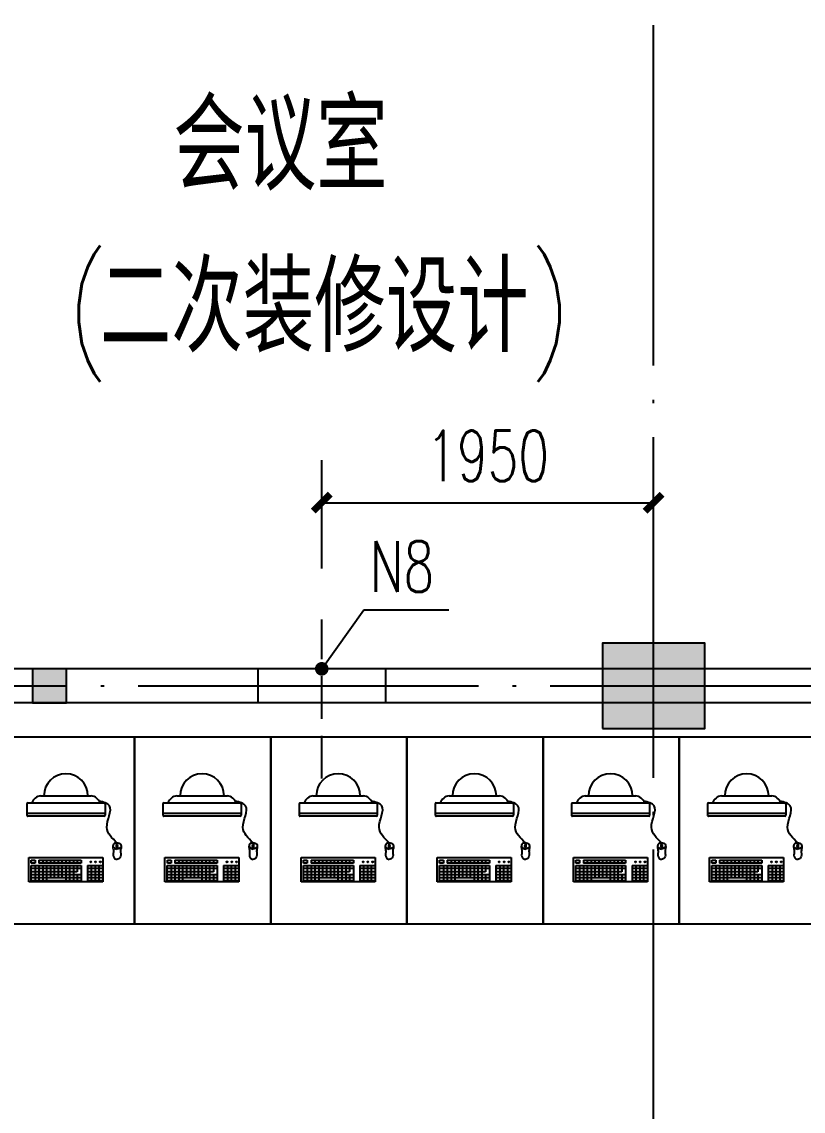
# Model space of a CAD drawing. Extents: x -59142 to 322364, y -122476 to 91021.
# Drawn here: x 29256 to 33847, y 51375 to 57771 of the extents above; entities that cross this region are included whole.
import ezdxf

# ---------------------------------------------------------------- set-up
doc = ezdxf.new("R2010")
doc.units = 0
doc.header["$LTSCALE"] = 1000
doc.header["$MEASUREMENT"] = 0
doc.linetypes.add('DASH', pattern=[0.35, 0.25, -0.1])
doc.linetypes.add('DOTE', pattern=[2.42, 2, -0.2, 0.02, -0.2])
for name, color, linetype in [('COLUMN', 255, 'Continuous'), ('DOTE', 1, 'DOTE'), ('EQUIPMENT', 171, 'Continuous'), ('HOLE', 6, 'Continuous'), ('PUB_HATCH', 255, 'Continuous'), ('PUB_TEXT', 7, 'Continuous'), ('TEXT', 62, 'Continuous'), ('WALL', 255, 'Continuous')]:
    doc.layers.add(name, color=color, linetype=linetype)
doc.styles.add('_TCH_DIM', font='SIMPLEX', dxfattribs={"bigfont": 'GBCBIG'})
doc.styles.add('_TCH_DIM_T3', font='SIMPLEX', dxfattribs={"width": 0.705882, "bigfont": 'GBCBIG'})
doc.styles.add('HZTXT', font='geditxt.shx', dxfattribs={"width": 0.8, "bigfont": 'hztxt1.shx'})
doc.styles.get("Standard").update_dxf_attribs({"font": 'gbenor.shx', "bigfont": 'gbcbig.shx'})
doc.dimstyles.new('_TCH_ARCH&&100', dxfattribs={"dimtxt": 297.5, "dimasz": 100, "dimexe": 250, "dimexo": 300, "dimgap": 126.25, "dimtad": 1, "dimdec": 0, "dimzin": 0, "dimdsep": 46, "dimtxsty": '_TCH_DIM_T3', "dimblk": 'ARCHTICK', "dimcen": 0.09, "dimazin": 2, "dimtfac": 1, "dimtdec": 0, "dimtix": 1, "dimtmove": 2, "dimatfit": 3, "dimfxl": 1, "dimtolj": 1, "dimtzin": 0, "dimarcsym": 0})
doc.dimstyles.get("Standard").update_dxf_attribs({"dimscale": 100, "dimtxt": 3.5, "dimasz": 1, "dimexe": 2.5, "dimexo": 3, "dimgap": 1.5, "dimtad": 1, "dimdec": 0, "dimzin": 0, "dimdsep": 46, "dimtxsty": 'Standard', "dimblk": 'ARCHTICK', "dimcen": 0.09, "dimadec": 0, "dimazin": 0, "dimtfac": 1, "dimtdec": 0, "dimtix": 1, "dimtmove": 2, "dimatfit": 3, "dimfxl": 1, "dimtolj": 1, "dimtzin": 0, "dimarcsym": 0})

# ---------------------------------------------------------------- blocks, each defined once
blk = doc.blocks.new('_FZH')
blk.add_lwpolyline([(-0.5, -0.5), (0.5, -0.5), (0.5, 0.5), (-0.5, 0.5)], close=True)
at = {"layer": 'PUB_HATCH'}
blk.add_solid([(-0.5, -0.5), (0.5, -0.5), (-0.5, 0.5), (0.5, 0.5)], dxfattribs=at)
blk = doc.blocks.new('DSADa')
at = {"layer": 'COLUMN', "xscale": 600.0000000000146, "yscale": 500, "zscale": 500}
blk.add_blockref('_FZH', (7100, -27500), dxfattribs=at)
blk = doc.blocks.new('A$C31CF031A')
at = {"layer": 'EQUIPMENT', "ltscale": 100}
for p, q in [((3250, 6700), (4050, 6700)), ((4050, 6700), (4050, 5600)), ((4050, 5600), (4050, 6700)), ((4050, 6700), (4850, 6700)), ((4850, 5600), (4850, 6700)), ((4850, 6700), (5650, 6700)), ((4850, 6700), (4850, 5600)), ((5650, 5600), (5650, 6700)), ((5650, 6700), (6450, 6700)), ((5650, 6700), (5650, 5600)), ((6450, 6700), (6450, 5600)), ((6450, 5600), (6450, 6700)), ((6450, 6700), (7250, 6700)), ((7250, 5600), (7250, 6700)), ((7250, 6700), (8050, 6700)), ((7250, 6700), (7250, 5600)), ((4050, 5600), (3250, 5600)), ((4850, 5600), (4050, 5600)), ((5650, 5600), (4850, 5600)), ((6450, 5600), (5650, 5600)), ((7250, 5600), (6450, 5600)), ((8050, 5600), (7250, 5600))]:
    blk.add_line(p, q, dxfattribs=at)
at = {"layer": 'EQUIPMENT'}
for p, q in [((3498.3, 6354.2), (3795.3, 6354.2)), ((4298.3, 6354.2), (4595.3, 6354.2)), ((5098.3, 6354.2), (5395.3, 6354.2)), ((5898.3, 6354.2), (6195.3, 6354.2)), ((6698.3, 6354.2), (6995.3, 6354.2)), ((7498.3, 6354.2), (7795.3, 6354.2)), ((3417.1, 6307.9), (3417.1, 6240.3)), ((3422.1, 6312.9), (3871.4, 6312.9)), ((3876.4, 6307.9), (3876.4, 6240.3)), ((4217.1, 6307.9), (4217.1, 6240.3)), ((4222.1, 6312.9), (4671.4, 6312.9)), ((4676.4, 6307.9), (4676.4, 6240.3)), ((5017.1, 6307.9), (5017.1, 6240.3)), ((5022.1, 6312.9), (5471.4, 6312.9)), ((5476.4, 6307.9), (5476.4, 6240.3)), ((5817.1, 6307.9), (5817.1, 6240.3)), ((5822.1, 6312.9), (6271.4, 6312.9)), ((6276.4, 6307.9), (6276.4, 6240.3)), ((6617.1, 6307.9), (6617.1, 6240.3)), ((6622.1, 6312.9), (7071.4, 6312.9)), ((7076.4, 6307.9), (7076.4, 6240.3)), ((7417.1, 6307.9), (7417.1, 6240.3)), ((7422.1, 6312.9), (7871.4, 6312.9)), ((7876.4, 6307.9), (7876.4, 6240.3)), ((3417.1, 6252.2), (3876.4, 6252.2)), ((3871.4, 6235.3), (3422.1, 6235.3)), ((4217.1, 6252.2), (4676.4, 6252.2)), ((4671.4, 6235.3), (4222.1, 6235.3)), ((5017.1, 6252.2), (5476.4, 6252.2)), ((5471.4, 6235.3), (5022.1, 6235.3)), ((5817.1, 6252.2), (6276.4, 6252.2)), ((6271.4, 6235.3), (5822.1, 6235.3)), ((6617.1, 6252.2), (7076.4, 6252.2)), ((7071.4, 6235.3), (6622.1, 6235.3)), ((7417.1, 6252.2), (7876.4, 6252.2)), ((7871.4, 6235.3), (7422.1, 6235.3)), ((3946.2, 6070), (3946.2, 6078.5)), ((3947.2, 6070), (3947.2, 6078.5)), ((4746.2, 6070), (4746.2, 6078.5)), ((4747.2, 6070), (4747.2, 6078.5)), ((5546.2, 6070), (5546.2, 6078.5)), ((5547.2, 6070), (5547.2, 6078.5)), ((6346.2, 6070), (6346.2, 6078.5)), ((6347.2, 6070), (6347.2, 6078.5)), ((7146.2, 6070), (7146.2, 6078.5)), ((7147.2, 6070), (7147.2, 6078.5)), ((7946.2, 6070), (7946.2, 6078.5)), ((7947.2, 6070), (7947.2, 6078.5)), ((3946.2, 6043.5), (3946.2, 6053.3)), ((3947.2, 6043.5), (3947.2, 6053.3)), ((4746.2, 6043.5), (4746.2, 6053.3)), ((4747.2, 6043.5), (4747.2, 6053.3)), ((5546.2, 6043.5), (5546.2, 6053.3)), ((5547.2, 6043.5), (5547.2, 6053.3)), ((6346.2, 6043.5), (6346.2, 6053.3)), ((6347.2, 6043.5), (6347.2, 6053.3)), ((7146.2, 6043.5), (7146.2, 6053.3)), ((7147.2, 6043.5), (7147.2, 6053.3)), ((7946.2, 6043.5), (7946.2, 6053.3)), ((7947.2, 6043.5), (7947.2, 6053.3)), ((3428.8, 5991.8), (3863.3, 5991.8)), ((3428.8, 5849.1), (3428.8, 5991.8)), ((3442.7, 5958.3), (3442.7, 5976.1)), ((3442.7, 5976.1), (3465.1, 5976.1)), ((3465.1, 5958.3), (3442.7, 5958.3)), ((3465.1, 5976.1), (3465.1, 5958.3)), ((3487.6, 5976.1), (3487.6, 5958.3)), ((3487.6, 5976.1), (3735.6, 5976.1)), ((3735.6, 5958.3), (3487.6, 5958.3)), ((3510.2, 5976.1), (3510.2, 5958.3)), ((3532.7, 5976.1), (3532.7, 5958.3)), ((3555.3, 5976.1), (3555.3, 5958.3)), ((3577.8, 5976.1), (3577.8, 5958.3)), ((3600.4, 5976.1), (3600.4, 5958.3)), ((3622.9, 5976.1), (3622.9, 5958.3)), ((3645.4, 5976.1), (3645.4, 5958.3)), ((3668, 5976.1), (3668, 5958.3)), ((3735.6, 5958.3), (3680.3, 5958.3)), ((3690.5, 5976.1), (3690.5, 5958.3)), ((3713.1, 5976.1), (3713.1, 5958.3)), ((3735.6, 5976.1), (3735.6, 5958.3)), ((3735.6, 5976.1), (3735.6, 5958.3)), ((3863.3, 5991.8), (3863.3, 5849.1)), ((4228.8, 5991.8), (4663.3, 5991.8)), ((4228.8, 5849.1), (4228.8, 5991.8)), ((4242.7, 5958.3), (4242.7, 5976.1)), ((4242.7, 5976.1), (4265.1, 5976.1)), ((4265.1, 5958.3), (4242.7, 5958.3)), ((4265.1, 5976.1), (4265.1, 5958.3)), ((4287.6, 5976.1), (4287.6, 5958.3)), ((4287.6, 5976.1), (4535.6, 5976.1)), ((4535.6, 5958.3), (4287.6, 5958.3)), ((4310.2, 5976.1), (4310.2, 5958.3)), ((4332.7, 5976.1), (4332.7, 5958.3)), ((4355.3, 5976.1), (4355.3, 5958.3)), ((4377.8, 5976.1), (4377.8, 5958.3)), ((4400.4, 5976.1), (4400.4, 5958.3)), ((4422.9, 5976.1), (4422.9, 5958.3)), ((4445.4, 5976.1), (4445.4, 5958.3)), ((4468, 5976.1), (4468, 5958.3)), ((4535.6, 5958.3), (4480.3, 5958.3)), ((4490.5, 5976.1), (4490.5, 5958.3)), ((4513.1, 5976.1), (4513.1, 5958.3)), ((4535.6, 5976.1), (4535.6, 5958.3)), ((4535.6, 5976.1), (4535.6, 5958.3)), ((4663.3, 5991.8), (4663.3, 5849.1)), ((5028.8, 5991.8), (5463.3, 5991.8)), ((5028.8, 5849.1), (5028.8, 5991.8)), ((5042.7, 5958.3), (5042.7, 5976.1)), ((5042.7, 5976.1), (5065.1, 5976.1)), ((5065.1, 5958.3), (5042.7, 5958.3)), ((5065.1, 5976.1), (5065.1, 5958.3)), ((5087.6, 5976.1), (5087.6, 5958.3)), ((5087.6, 5976.1), (5335.6, 5976.1)), ((5335.6, 5958.3), (5087.6, 5958.3)), ((5110.2, 5976.1), (5110.2, 5958.3)), ((5132.7, 5976.1), (5132.7, 5958.3)), ((5155.3, 5976.1), (5155.3, 5958.3)), ((5177.8, 5976.1), (5177.8, 5958.3)), ((5200.4, 5976.1), (5200.4, 5958.3)), ((5222.9, 5976.1), (5222.9, 5958.3)), ((5245.4, 5976.1), (5245.4, 5958.3)), ((5268, 5976.1), (5268, 5958.3)), ((5335.6, 5958.3), (5280.3, 5958.3)), ((5290.5, 5976.1), (5290.5, 5958.3)), ((5313.1, 5976.1), (5313.1, 5958.3)), ((5335.6, 5976.1), (5335.6, 5958.3)), ((5335.6, 5976.1), (5335.6, 5958.3)), ((5463.3, 5991.8), (5463.3, 5849.1)), ((5828.8, 5991.8), (6263.3, 5991.8)), ((5828.8, 5849.1), (5828.8, 5991.8)), ((5842.7, 5958.3), (5842.7, 5976.1)), ((5842.7, 5976.1), (5865.1, 5976.1)), ((5865.1, 5958.3), (5842.7, 5958.3)), ((5865.1, 5976.1), (5865.1, 5958.3)), ((5887.6, 5976.1), (5887.6, 5958.3)), ((5887.6, 5976.1), (6135.6, 5976.1)), ((6135.6, 5958.3), (5887.6, 5958.3)), ((5910.2, 5976.1), (5910.2, 5958.3)), ((5932.7, 5976.1), (5932.7, 5958.3)), ((5955.3, 5976.1), (5955.3, 5958.3)), ((5977.8, 5976.1), (5977.8, 5958.3)), ((6000.4, 5976.1), (6000.4, 5958.3)), ((6022.9, 5976.1), (6022.9, 5958.3)), ((6045.4, 5976.1), (6045.4, 5958.3)), ((6068, 5976.1), (6068, 5958.3)), ((6135.6, 5958.3), (6080.3, 5958.3)), ((6090.5, 5976.1), (6090.5, 5958.3)), ((6113.1, 5976.1), (6113.1, 5958.3)), ((6135.6, 5976.1), (6135.6, 5958.3)), ((6135.6, 5976.1), (6135.6, 5958.3)), ((6263.3, 5991.8), (6263.3, 5849.1)), ((6628.8, 5991.8), (7063.3, 5991.8)), ((6628.8, 5849.1), (6628.8, 5991.8)), ((6642.7, 5958.3), (6642.7, 5976.1)), ((6642.7, 5976.1), (6665.1, 5976.1)), ((6665.1, 5958.3), (6642.7, 5958.3)), ((6665.1, 5976.1), (6665.1, 5958.3)), ((6687.6, 5976.1), (6687.6, 5958.3)), ((6687.6, 5976.1), (6935.6, 5976.1)), ((6935.6, 5958.3), (6687.6, 5958.3)), ((6710.2, 5976.1), (6710.2, 5958.3)), ((6732.7, 5976.1), (6732.7, 5958.3)), ((6755.3, 5976.1), (6755.3, 5958.3)), ((6777.8, 5976.1), (6777.8, 5958.3)), ((6800.4, 5976.1), (6800.4, 5958.3)), ((6822.9, 5976.1), (6822.9, 5958.3)), ((6845.4, 5976.1), (6845.4, 5958.3)), ((6868, 5976.1), (6868, 5958.3)), ((6935.6, 5958.3), (6880.3, 5958.3)), ((6890.5, 5976.1), (6890.5, 5958.3)), ((6913.1, 5976.1), (6913.1, 5958.3)), ((6935.6, 5976.1), (6935.6, 5958.3)), ((6935.6, 5976.1), (6935.6, 5958.3)), ((7063.3, 5991.8), (7063.3, 5849.1)), ((7428.8, 5991.8), (7863.3, 5991.8)), ((7428.8, 5849.1), (7428.8, 5991.8)), ((7442.7, 5958.3), (7442.7, 5976.1)), ((7442.7, 5976.1), (7465.1, 5976.1)), ((7465.1, 5958.3), (7442.7, 5958.3)), ((7465.1, 5976.1), (7465.1, 5958.3)), ((7487.6, 5976.1), (7487.6, 5958.3)), ((7487.6, 5976.1), (7735.6, 5976.1)), ((7735.6, 5958.3), (7487.6, 5958.3)), ((7510.2, 5976.1), (7510.2, 5958.3)), ((7532.7, 5976.1), (7532.7, 5958.3)), ((7555.3, 5976.1), (7555.3, 5958.3)), ((7577.8, 5976.1), (7577.8, 5958.3)), ((7600.4, 5976.1), (7600.4, 5958.3)), ((7622.9, 5976.1), (7622.9, 5958.3)), ((7645.4, 5976.1), (7645.4, 5958.3)), ((7668, 5976.1), (7668, 5958.3)), ((7735.6, 5958.3), (7680.3, 5958.3)), ((7690.5, 5976.1), (7690.5, 5958.3)), ((7713.1, 5976.1), (7713.1, 5958.3)), ((7735.6, 5976.1), (7735.6, 5958.3)), ((7735.6, 5976.1), (7735.6, 5958.3)), ((7863.3, 5991.8), (7863.3, 5849.1)), ((3442.6, 5944.5), (3735.6, 5944.5)), ((3442.6, 5855.7), (3442.6, 5944.5)), ((3735.6, 5926.7), (3442.6, 5926.7)), ((3713.1, 5908.9), (3442.6, 5908.9)), ((3735.6, 5891.2), (3442.6, 5891.2)), ((3465.1, 5944.5), (3465.1, 5855.7)), ((3487.6, 5944.5), (3487.6, 5855.7)), ((3510.2, 5944.5), (3510.2, 5855.7)), ((3532.7, 5944.5), (3532.7, 5855.7)), ((3555.3, 5944.5), (3555.3, 5873.4)), ((3577.8, 5944.5), (3577.8, 5873.4)), ((3600.4, 5944.5), (3600.4, 5873.4)), ((3622.9, 5944.5), (3622.9, 5873.4)), ((3645.4, 5944.5), (3645.4, 5855.7)), ((3668, 5944.5), (3668, 5855.7)), ((3690.5, 5944.5), (3690.5, 5855.7)), ((3713.1, 5944.5), (3713.1, 5908.9)), ((3713.1, 5891.2), (3713.1, 5855.7)), ((3735.6, 5944.5), (3735.6, 5855.7)), ((3735.6, 5944.5), (3735.6, 5855.7)), ((3735.6, 5944.5), (3735.6, 5855.7)), ((3773.1, 5944.5), (3863.3, 5944.5)), ((3773.1, 5944.5), (3773.1, 5855.7)), ((3773.1, 5944.5), (3863.3, 5944.5)), ((3863.3, 5926.7), (3773.1, 5926.7)), ((3863.3, 5908.9), (3773.1, 5908.9)), ((3863.3, 5891.2), (3773.1, 5891.2)), ((3795.7, 5944.5), (3795.7, 5855.7)), ((3818.2, 5944.5), (3818.2, 5855.7)), ((3840.8, 5944.5), (3840.8, 5855.7)), ((3863.3, 5944.5), (3863.3, 5855.7)), ((3863.3, 5944.5), (3863.3, 5855.7)), ((4242.6, 5944.5), (4535.6, 5944.5)), ((4242.6, 5855.7), (4242.6, 5944.5)), ((4535.6, 5926.7), (4242.6, 5926.7)), ((4513.1, 5908.9), (4242.6, 5908.9)), ((4535.6, 5891.2), (4242.6, 5891.2)), ((4265.1, 5944.5), (4265.1, 5855.7)), ((4287.6, 5944.5), (4287.6, 5855.7)), ((4310.2, 5944.5), (4310.2, 5855.7)), ((4332.7, 5944.5), (4332.7, 5855.7)), ((4355.3, 5944.5), (4355.3, 5873.4)), ((4377.8, 5944.5), (4377.8, 5873.4)), ((4400.4, 5944.5), (4400.4, 5873.4)), ((4422.9, 5944.5), (4422.9, 5873.4)), ((4445.4, 5944.5), (4445.4, 5855.7)), ((4468, 5944.5), (4468, 5855.7)), ((4490.5, 5944.5), (4490.5, 5855.7)), ((4513.1, 5944.5), (4513.1, 5908.9)), ((4513.1, 5891.2), (4513.1, 5855.7)), ((4535.6, 5944.5), (4535.6, 5855.7)), ((4535.6, 5944.5), (4535.6, 5855.7)), ((4535.6, 5944.5), (4535.6, 5855.7)), ((4573.1, 5944.5), (4663.3, 5944.5)), ((4573.1, 5944.5), (4573.1, 5855.7)), ((4573.1, 5944.5), (4663.3, 5944.5)), ((4663.3, 5926.7), (4573.1, 5926.7)), ((4663.3, 5908.9), (4573.1, 5908.9)), ((4663.3, 5891.2), (4573.1, 5891.2)), ((4595.7, 5944.5), (4595.7, 5855.7)), ((4618.2, 5944.5), (4618.2, 5855.7)), ((4640.8, 5944.5), (4640.8, 5855.7)), ((4663.3, 5944.5), (4663.3, 5855.7)), ((4663.3, 5944.5), (4663.3, 5855.7)), ((5042.6, 5944.5), (5335.6, 5944.5)), ((5042.6, 5855.7), (5042.6, 5944.5)), ((5335.6, 5926.7), (5042.6, 5926.7)), ((5313.1, 5908.9), (5042.6, 5908.9)), ((5335.6, 5891.2), (5042.6, 5891.2)), ((5065.1, 5944.5), (5065.1, 5855.7)), ((5087.6, 5944.5), (5087.6, 5855.7)), ((5110.2, 5944.5), (5110.2, 5855.7)), ((5132.7, 5944.5), (5132.7, 5855.7)), ((5155.3, 5944.5), (5155.3, 5873.4)), ((5177.8, 5944.5), (5177.8, 5873.4)), ((5200.4, 5944.5), (5200.4, 5873.4)), ((5222.9, 5944.5), (5222.9, 5873.4)), ((5245.4, 5944.5), (5245.4, 5855.7)), ((5268, 5944.5), (5268, 5855.7)), ((5290.5, 5944.5), (5290.5, 5855.7)), ((5313.1, 5944.5), (5313.1, 5908.9)), ((5313.1, 5891.2), (5313.1, 5855.7)), ((5335.6, 5944.5), (5335.6, 5855.7)), ((5335.6, 5944.5), (5335.6, 5855.7)), ((5335.6, 5944.5), (5335.6, 5855.7)), ((5373.1, 5944.5), (5463.3, 5944.5)), ((5373.1, 5944.5), (5373.1, 5855.7)), ((5373.1, 5944.5), (5463.3, 5944.5)), ((5463.3, 5926.7), (5373.1, 5926.7)), ((5463.3, 5908.9), (5373.1, 5908.9)), ((5463.3, 5891.2), (5373.1, 5891.2)), ((5395.7, 5944.5), (5395.7, 5855.7)), ((5418.2, 5944.5), (5418.2, 5855.7)), ((5440.8, 5944.5), (5440.8, 5855.7)), ((5463.3, 5944.5), (5463.3, 5855.7)), ((5463.3, 5944.5), (5463.3, 5855.7)), ((5842.6, 5944.5), (6135.6, 5944.5)), ((5842.6, 5855.7), (5842.6, 5944.5)), ((6135.6, 5926.7), (5842.6, 5926.7)), ((6113.1, 5908.9), (5842.6, 5908.9)), ((6135.6, 5891.2), (5842.6, 5891.2)), ((5865.1, 5944.5), (5865.1, 5855.7)), ((5887.6, 5944.5), (5887.6, 5855.7)), ((5910.2, 5944.5), (5910.2, 5855.7)), ((5932.7, 5944.5), (5932.7, 5855.7)), ((5955.3, 5944.5), (5955.3, 5873.4)), ((5977.8, 5944.5), (5977.8, 5873.4)), ((6000.4, 5944.5), (6000.4, 5873.4)), ((6022.9, 5944.5), (6022.9, 5873.4)), ((6045.4, 5944.5), (6045.4, 5855.7)), ((6068, 5944.5), (6068, 5855.7)), ((6090.5, 5944.5), (6090.5, 5855.7)), ((6113.1, 5944.5), (6113.1, 5908.9)), ((6113.1, 5891.2), (6113.1, 5855.7)), ((6135.6, 5944.5), (6135.6, 5855.7)), ((6135.6, 5944.5), (6135.6, 5855.7)), ((6135.6, 5944.5), (6135.6, 5855.7)), ((6173.1, 5944.5), (6263.3, 5944.5)), ((6173.1, 5944.5), (6173.1, 5855.7)), ((6173.1, 5944.5), (6263.3, 5944.5)), ((6263.3, 5926.7), (6173.1, 5926.7)), ((6263.3, 5908.9), (6173.1, 5908.9)), ((6263.3, 5891.2), (6173.1, 5891.2)), ((6195.7, 5944.5), (6195.7, 5855.7)), ((6218.2, 5944.5), (6218.2, 5855.7)), ((6240.8, 5944.5), (6240.8, 5855.7)), ((6263.3, 5944.5), (6263.3, 5855.7)), ((6263.3, 5944.5), (6263.3, 5855.7)), ((6642.6, 5944.5), (6935.6, 5944.5)), ((6642.6, 5855.7), (6642.6, 5944.5)), ((6935.6, 5926.7), (6642.6, 5926.7)), ((6913.1, 5908.9), (6642.6, 5908.9)), ((6935.6, 5891.2), (6642.6, 5891.2)), ((6665.1, 5944.5), (6665.1, 5855.7)), ((6687.6, 5944.5), (6687.6, 5855.7)), ((6710.2, 5944.5), (6710.2, 5855.7)), ((6732.7, 5944.5), (6732.7, 5855.7)), ((6755.3, 5944.5), (6755.3, 5873.4)), ((6777.8, 5944.5), (6777.8, 5873.4)), ((6800.4, 5944.5), (6800.4, 5873.4)), ((6822.9, 5944.5), (6822.9, 5873.4)), ((6845.4, 5944.5), (6845.4, 5855.7)), ((6868, 5944.5), (6868, 5855.7)), ((6890.5, 5944.5), (6890.5, 5855.7)), ((6913.1, 5944.5), (6913.1, 5908.9)), ((6913.1, 5891.2), (6913.1, 5855.7)), ((6935.6, 5944.5), (6935.6, 5855.7)), ((6935.6, 5944.5), (6935.6, 5855.7)), ((6935.6, 5944.5), (6935.6, 5855.7)), ((6973.1, 5944.5), (7063.3, 5944.5)), ((6973.1, 5944.5), (6973.1, 5855.7)), ((6973.1, 5944.5), (7063.3, 5944.5)), ((7063.3, 5926.7), (6973.1, 5926.7)), ((7063.3, 5908.9), (6973.1, 5908.9)), ((7063.3, 5891.2), (6973.1, 5891.2)), ((6995.7, 5944.5), (6995.7, 5855.7)), ((7018.2, 5944.5), (7018.2, 5855.7)), ((7040.8, 5944.5), (7040.8, 5855.7)), ((7063.3, 5944.5), (7063.3, 5855.7)), ((7063.3, 5944.5), (7063.3, 5855.7)), ((7442.6, 5944.5), (7735.6, 5944.5)), ((7442.6, 5855.7), (7442.6, 5944.5)), ((7735.6, 5926.7), (7442.6, 5926.7)), ((7713.1, 5908.9), (7442.6, 5908.9)), ((7735.6, 5891.2), (7442.6, 5891.2)), ((7465.1, 5944.5), (7465.1, 5855.7)), ((7487.6, 5944.5), (7487.6, 5855.7)), ((7510.2, 5944.5), (7510.2, 5855.7)), ((7532.7, 5944.5), (7532.7, 5855.7)), ((7555.3, 5944.5), (7555.3, 5873.4)), ((7577.8, 5944.5), (7577.8, 5873.4)), ((7600.4, 5944.5), (7600.4, 5873.4)), ((7622.9, 5944.5), (7622.9, 5873.4)), ((7645.4, 5944.5), (7645.4, 5855.7)), ((7668, 5944.5), (7668, 5855.7)), ((7690.5, 5944.5), (7690.5, 5855.7)), ((7713.1, 5944.5), (7713.1, 5908.9)), ((7713.1, 5891.2), (7713.1, 5855.7)), ((7735.6, 5944.5), (7735.6, 5855.7)), ((7735.6, 5944.5), (7735.6, 5855.7)), ((7735.6, 5944.5), (7735.6, 5855.7)), ((7773.1, 5944.5), (7863.3, 5944.5)), ((7773.1, 5944.5), (7773.1, 5855.7)), ((7773.1, 5944.5), (7863.3, 5944.5)), ((7863.3, 5926.7), (7773.1, 5926.7)), ((7863.3, 5908.9), (7773.1, 5908.9)), ((7863.3, 5891.2), (7773.1, 5891.2)), ((7795.7, 5944.5), (7795.7, 5855.7)), ((7818.2, 5944.5), (7818.2, 5855.7)), ((7840.8, 5944.5), (7840.8, 5855.7)), ((7863.3, 5944.5), (7863.3, 5855.7)), ((7863.3, 5944.5), (7863.3, 5855.7)), ((3863.3, 5849.1), (3428.8, 5849.1)), ((3735.6, 5873.4), (3442.6, 5873.4)), ((3735.6, 5855.7), (3442.6, 5855.7)), ((3863.3, 5873.4), (3773.1, 5873.4)), ((3863.3, 5855.7), (3773.1, 5855.7)), ((4663.3, 5849.1), (4228.8, 5849.1)), ((4535.6, 5873.4), (4242.6, 5873.4)), ((4535.6, 5855.7), (4242.6, 5855.7)), ((4663.3, 5873.4), (4573.1, 5873.4)), ((4663.3, 5855.7), (4573.1, 5855.7)), ((5463.3, 5849.1), (5028.8, 5849.1)), ((5335.6, 5873.4), (5042.6, 5873.4)), ((5335.6, 5855.7), (5042.6, 5855.7)), ((5463.3, 5873.4), (5373.1, 5873.4)), ((5463.3, 5855.7), (5373.1, 5855.7)), ((6263.3, 5849.1), (5828.8, 5849.1)), ((6135.6, 5873.4), (5842.6, 5873.4)), ((6135.6, 5855.7), (5842.6, 5855.7)), ((6263.3, 5873.4), (6173.1, 5873.4)), ((6263.3, 5855.7), (6173.1, 5855.7)), ((7063.3, 5849.1), (6628.8, 5849.1)), ((6935.6, 5873.4), (6642.6, 5873.4)), ((6935.6, 5855.7), (6642.6, 5855.7)), ((7063.3, 5873.4), (6973.1, 5873.4)), ((7063.3, 5855.7), (6973.1, 5855.7)), ((7863.3, 5849.1), (7428.8, 5849.1)), ((7735.6, 5873.4), (7442.6, 5873.4)), ((7735.6, 5855.7), (7442.6, 5855.7)), ((7863.3, 5873.4), (7773.1, 5873.4)), ((7863.3, 5855.7), (7773.1, 5855.7))]:
    blk.add_line(p, q, dxfattribs=at)
for centre in [(3793, 5966.4), (3821.1, 5966.4), (3849.1, 5966.4), (4593, 5966.4), (4621.1, 5966.4), (4649.1, 5966.4), (5393, 5966.4), (5421.1, 5966.4), (5449.1, 5966.4), (6193, 5966.4), (6221.1, 5966.4), (6249.1, 5966.4), (6993, 5966.4), (7021.1, 5966.4), (7049.1, 5966.4), (7793, 5966.4), (7821.1, 5966.4), (7849.1, 5966.4)]:
    blk.add_circle(centre, 3.1, dxfattribs=at)
for centre, radius, start, end in [((3646.8, 6354.2), 129.3, 0.00373, 180.00373), ((4446.8, 6354.2), 129.3, 0.00373, 180.00373), ((5246.8, 6354.2), 129.3, 0.00373, 180.00373), ((6046.8, 6354.2), 129.3, 0.00373, 180.00373), ((6846.8, 6354.2), 129.3, 0.00373, 180.00373), ((7646.8, 6354.2), 129.3, 0.00373, 180.00373), ((3507.6, 6289.2), 65.7, 98.07523, 158.88025), ((3786, 6289.2), 65.7, 21.11975, 81.92477), ((4307.6, 6289.2), 65.7, 98.07523, 158.88025), ((4586, 6289.2), 65.7, 21.11975, 81.92477), ((5107.6, 6289.2), 65.7, 98.07523, 158.88025), ((5386, 6289.2), 65.7, 21.11975, 81.92477), ((5907.6, 6289.2), 65.7, 98.07523, 158.88025), ((6186, 6289.2), 65.7, 21.11975, 81.92477), ((6707.6, 6289.2), 65.7, 98.07523, 158.88025), ((6986, 6289.2), 65.7, 21.11975, 81.92477), ((7507.6, 6289.2), 65.7, 98.07523, 158.88025), ((7786, 6289.2), 65.7, 21.11975, 81.92477), ((3422.1, 6307.9), 5, 90, 180), ((3871.4, 6307.9), 5, 0, 90), ((4222.1, 6307.9), 5, 90, 180), ((4671.4, 6307.9), 5, 0, 90), ((5022.1, 6307.9), 5, 90, 180), ((5471.4, 6307.9), 5, 0, 90), ((5822.1, 6307.9), 5, 90, 180), ((6271.4, 6307.9), 5, 0, 90), ((6622.1, 6307.9), 5, 90, 180), ((7071.4, 6307.9), 5, 0, 90), ((7422.1, 6307.9), 5, 90, 180), ((7871.4, 6307.9), 5, 0, 90), ((3422.1, 6240.3), 5, 180, 270.00373), ((3871.4, 6240.3), 5, 270.00373, 0), ((4222.1, 6240.3), 5, 180, 270.00373), ((4671.4, 6240.3), 5, 270.00373, 0), ((5022.1, 6240.3), 5, 180, 270.00373), ((5471.4, 6240.3), 5, 270.00373, 0), ((5822.1, 6240.3), 5, 180, 270.00373), ((6271.4, 6240.3), 5, 270.00373, 0), ((6622.1, 6240.3), 5, 180, 270.00373), ((7071.4, 6240.3), 5, 270.00373, 0), ((7422.1, 6240.3), 5, 180, 270.00373), ((7871.4, 6240.3), 5, 270.00373, 0)]:
    blk.add_arc(centre, radius, start, end, dxfattribs=at)
for centre, major_axis in [((3946.7, 6061.6), (0, 8.48)), ((3946.7, 6061.6), (0, 3.81)), ((4746.7, 6061.6), (0, 8.48)), ((4746.7, 6061.6), (0, 3.81)), ((5546.7, 6061.6), (0, 8.48)), ((5546.7, 6061.6), (0, 3.81)), ((6346.7, 6061.6), (0, 8.48)), ((6346.7, 6061.6), (0, 3.81)), ((7146.7, 6061.6), (0, 8.48)), ((7146.7, 6061.6), (0, 3.81)), ((7946.7, 6061.6), (0, 8.48)), ((7946.7, 6061.6), (0, 3.81))]:
    blk.add_ellipse(centre, major_axis=major_axis, ratio=0.331977, dxfattribs=at)
for points in [[(3946.7, 6078.6), (3887.2, 6169.2), (3902.9, 6295), (3841.9, 6323.7)], [(4746.7, 6078.6), (4687.2, 6169.2), (4702.9, 6295), (4641.9, 6323.7)], [(5546.7, 6078.6), (5487.2, 6169.2), (5502.9, 6295), (5441.9, 6323.7)], [(6346.7, 6078.6), (6287.2, 6169.2), (6302.9, 6295), (6241.9, 6323.7)], [(7146.7, 6078.6), (7087.2, 6169.2), (7102.9, 6295), (7041.9, 6323.7)], [(7946.7, 6078.6), (7887.2, 6169.2), (7902.9, 6295), (7841.9, 6323.7)], [(3946.7, 6078.6), (3928.4, 6072.9), (3922.4, 6055.7), (3926.1, 6029.8), (3924.9, 6015.6), (3926.3, 5997.6), (3936.4, 5984.3), (3946.7, 5981.1)], [(3946.7, 6078.6), (3965.1, 6072.9), (3971.1, 6055.7), (3967.4, 6029.8), (3968.6, 6015.6), (3967.2, 5997.6), (3957, 5984.3), (3946.7, 5981.1)], [(4746.7, 6078.6), (4728.4, 6072.9), (4722.4, 6055.7), (4726.1, 6029.8), (4724.9, 6015.6), (4726.3, 5997.6), (4736.4, 5984.3), (4746.7, 5981.1)], [(4746.7, 6078.6), (4765.1, 6072.9), (4771.1, 6055.7), (4767.4, 6029.8), (4768.6, 6015.6), (4767.2, 5997.6), (4757, 5984.3), (4746.7, 5981.1)], [(5546.7, 6078.6), (5528.4, 6072.9), (5522.4, 6055.7), (5526.1, 6029.8), (5524.9, 6015.6), (5526.3, 5997.6), (5536.4, 5984.3), (5546.7, 5981.1)], [(5546.7, 6078.6), (5565.1, 6072.9), (5571.1, 6055.7), (5567.4, 6029.8), (5568.6, 6015.6), (5567.2, 5997.6), (5557, 5984.3), (5546.7, 5981.1)], [(6346.7, 6078.6), (6328.4, 6072.9), (6322.4, 6055.7), (6326.1, 6029.8), (6324.9, 6015.6), (6326.3, 5997.6), (6336.4, 5984.3), (6346.7, 5981.1)], [(6346.7, 6078.6), (6365.1, 6072.9), (6371.1, 6055.7), (6367.4, 6029.8), (6368.6, 6015.6), (6367.2, 5997.6), (6357, 5984.3), (6346.7, 5981.1)], [(7146.7, 6078.6), (7128.4, 6072.9), (7122.4, 6055.7), (7126.1, 6029.8), (7124.9, 6015.6), (7126.3, 5997.6), (7136.4, 5984.3), (7146.7, 5981.1)], [(7146.7, 6078.6), (7165.1, 6072.9), (7171.1, 6055.7), (7167.4, 6029.8), (7168.6, 6015.6), (7167.2, 5997.6), (7157, 5984.3), (7146.7, 5981.1)], [(7946.7, 6078.6), (7928.4, 6072.9), (7922.4, 6055.7), (7926.1, 6029.8), (7924.9, 6015.6), (7926.3, 5997.6), (7936.4, 5984.3), (7946.7, 5981.1)], [(7946.7, 6078.6), (7965.1, 6072.9), (7971.1, 6055.7), (7967.4, 6029.8), (7968.6, 6015.6), (7967.2, 5997.6), (7957, 5984.3), (7946.7, 5981.1)], [(3922.4, 6054.7), (3934.6, 6047.5), (3946.2, 6043.5)], [(3922.4, 6052.4), (3934.6, 6045.2), (3946.7, 6041.1)], [(3971, 6052.4), (3958.9, 6045.2), (3946.7, 6041.1)], [(3971, 6054.7), (3958.9, 6047.5), (3947.2, 6043.5)], [(4722.4, 6054.7), (4734.6, 6047.5), (4746.2, 6043.5)], [(4722.4, 6052.4), (4734.6, 6045.2), (4746.7, 6041.1)], [(4771, 6052.4), (4758.9, 6045.2), (4746.7, 6041.1)], [(4771, 6054.7), (4758.9, 6047.5), (4747.2, 6043.5)], [(5522.4, 6054.7), (5534.6, 6047.5), (5546.2, 6043.5)], [(5522.4, 6052.4), (5534.6, 6045.2), (5546.7, 6041.1)], [(5571, 6052.4), (5558.9, 6045.2), (5546.7, 6041.1)], [(5571, 6054.7), (5558.9, 6047.5), (5547.2, 6043.5)], [(6322.4, 6054.7), (6334.6, 6047.5), (6346.2, 6043.5)], [(6322.4, 6052.4), (6334.6, 6045.2), (6346.7, 6041.1)], [(6371, 6052.4), (6358.9, 6045.2), (6346.7, 6041.1)], [(6371, 6054.7), (6358.9, 6047.5), (6347.2, 6043.5)], [(7122.4, 6054.7), (7134.6, 6047.5), (7146.2, 6043.5)], [(7122.4, 6052.4), (7134.6, 6045.2), (7146.7, 6041.1)], [(7171, 6052.4), (7158.9, 6045.2), (7146.7, 6041.1)], [(7171, 6054.7), (7158.9, 6047.5), (7147.2, 6043.5)], [(7922.4, 6054.7), (7934.6, 6047.5), (7946.2, 6043.5)], [(7922.4, 6052.4), (7934.6, 6045.2), (7946.7, 6041.1)], [(7971, 6052.4), (7958.9, 6045.2), (7946.7, 6041.1)], [(7971, 6054.7), (7958.9, 6047.5), (7947.2, 6043.5)]]:
    blk.add_spline(points, degree=3, dxfattribs=at)
blk = doc.blocks.new('_ArchTick')
at = {"color": 0, "linetype": 'ByBlock', "const_width": 0.4}
blk.add_lwpolyline([(-0.5, -0.5), (0.5, 0.5)], dxfattribs=at)
blk = doc.blocks.new('*D411')
at = {"layer": 'Defpoints', "color": 0, "transparency": 16777216}
for p in [(32968.4, 54947.5), (31018.4, 54261), (32968.4, 54261)]:
    blk.add_point(p, dxfattribs=at)
at = {"layer": 'HOLE', "color": 0, "lineweight": -2, "transparency": 16777216}
for p, q in [((31018.4, 54561), (31018.4, 55197.5)), ((32968.4, 54561), (32968.4, 55197.5)), ((31018.4, 54947.5), (32968.4, 54947.5))]:
    blk.add_line(p, q, dxfattribs=at)
at = {"layer": 'HOLE', "color": 0, "lineweight": -2, "transparency": 16777216, "xscale": 100, "yscale": 100, "zscale": 100, "rotation": 180}
blk.add_blockref('_ArchTick', (31018.4, 54947.5), dxfattribs=at)
at = {"layer": 'HOLE', "color": 0, "lineweight": -2, "transparency": 16777216, "xscale": 100, "yscale": 100, "zscale": 100}
blk.add_blockref('_ArchTick', (32968.4, 54947.5), dxfattribs=at)
at = {"layer": 'HOLE', "color": 0, "transparency": 16777216, "insert": (31993.4, 55222.5), "char_height": 297.5, "attachment_point": 5, "style": '_TCH_DIM_T3'}
blk.add_mtext('\\A1;1950', dxfattribs=at)
blk = doc.blocks.new('*D1645')
at = {"color": 0, "lineweight": -2, "transparency": 16777216}
for p, q in [((30050.9, 77044.1), (28767.3, 77044.1)), ((30168.4, 76672.1), (30050.9, 77044.1)), ((30068.4, 76672.1), (30168.4, 76672.1))]:
    blk.add_line(p, q, dxfattribs=at)
at = {"layer": 'Defpoints', "color": 0, "transparency": 16777216}
for p in [(29850.9, 77044.1), (30368.4, 76672.1), (49318.4, 26622.1)]:
    blk.add_point(p, dxfattribs=at)
at = {"color": 0, "transparency": 16777216, "insert": (29234.1, 77369.1), "char_height": 350, "attachment_point": 5}
blk.add_mtext('\\A1;50050', dxfattribs=at)
blk = doc.blocks.new('*D1646')
at = {"color": 0, "lineweight": -2, "transparency": 16777216}
for p, q in [((30195.9, 76988.6), (30195.9, 78214.8)), ((30368.4, 76872.1), (30195.9, 76988.6)), ((30368.4, 76972.1), (30368.4, 76872.1))]:
    blk.add_line(p, q, dxfattribs=at)
at = {"layer": 'Defpoints', "color": 0, "transparency": 16777216}
for p in [(30195.9, 77188.6), (30368.4, 76672.1), (49318.4, 26622.1)]:
    blk.add_point(p, dxfattribs=at)
at = {"color": 0, "transparency": 16777216, "insert": (29870.9, 77776.7), "char_height": 350, "attachment_point": 5, "rotation": 90}
blk.add_mtext('\\A1;18950', dxfattribs=at)
blk = doc.blocks.new('*D1647')
at = {"color": 0, "lineweight": -2, "transparency": 16777216}
for p, q in [((26068.4, 78472.1), (25968.4, 78472.1)), ((25968.4, 78472.1), (26036.4, 78022.1)), ((26036.4, 78022.1), (27261.6, 78022.1))]:
    blk.add_line(p, q, dxfattribs=at)
at = {"layer": 'Defpoints', "color": 0, "transparency": 16777216}
for p in [(25768.4, 78472.1), (26236.4, 78022.1), (49318.4, 26622.1)]:
    blk.add_point(p, dxfattribs=at)
at = {"color": 0, "transparency": 16777216, "insert": (26824, 78347.1), "char_height": 350, "attachment_point": 5}
blk.add_mtext('\\A1;51850', dxfattribs=at)
blk = doc.blocks.new('*D1648')
at = {"color": 0, "lineweight": -2, "transparency": 16777216}
for p, q in [((25768.4, 78272.1), (26069.4, 78294.6)), ((26069.4, 78294.6), (26069.4, 77003.6)), ((25768.4, 78172.1), (25768.4, 78272.1))]:
    blk.add_line(p, q, dxfattribs=at)
at = {"layer": 'Defpoints', "color": 0, "transparency": 16777216}
for p in [(25768.4, 78472.1), (26069.4, 78094.6), (49318.4, 26622.1)]:
    blk.add_point(p, dxfattribs=at)
at = {"color": 0, "transparency": 16777216, "insert": (25744.4, 77474.1), "char_height": 350, "attachment_point": 5, "rotation": 90}
blk.add_mtext('\\A1;23550', dxfattribs=at)
blk = doc.blocks.new('*D1649')
at = {"color": 0, "lineweight": -2, "transparency": 16777216}
for p, q in [((30083.4, 74425.6), (30083.4, 75651.8)), ((30368.4, 74622.1), (30368.4, 74522.1)), ((30368.4, 74522.1), (30083.4, 74425.6))]:
    blk.add_line(p, q, dxfattribs=at)
at = {"layer": 'Defpoints', "color": 0, "transparency": 16777216}
for p in [(30083.4, 74625.6), (30368.4, 74322.1), (49318.4, 26622.1)]:
    blk.add_point(p, dxfattribs=at)
at = {"color": 0, "transparency": 16777216, "insert": (29758.4, 75213.7), "char_height": 350, "attachment_point": 5, "rotation": 90}
blk.add_mtext('\\A1;18950', dxfattribs=at)
blk = doc.blocks.new('*D1650')
at = {"color": 0, "lineweight": -2, "transparency": 16777216}
for p, q in [((30283.4, 74425.6), (28970.7, 74425.6)), ((30168.4, 74322.1), (30283.4, 74425.6)), ((30068.4, 74322.1), (30168.4, 74322.1))]:
    blk.add_line(p, q, dxfattribs=at)
at = {"layer": 'Defpoints', "color": 0, "transparency": 16777216}
for p in [(30083.4, 74425.6), (30368.4, 74322.1), (49318.4, 26622.1)]:
    blk.add_point(p, dxfattribs=at)
at = {"color": 0, "transparency": 16777216, "insert": (29452, 74750.6), "char_height": 350, "attachment_point": 5}
blk.add_mtext('\\A1;47700', dxfattribs=at)
blk = doc.blocks.new('*D1651')
at = {"color": 0, "lineweight": -2, "transparency": 16777216}
for p, q in [((25768.4, 76272.1), (26043.4, 76304.6)), ((25768.4, 76172.1), (25768.4, 76272.1)), ((26043.4, 76304.6), (26043.4, 75013.6))]:
    blk.add_line(p, q, dxfattribs=at)
at = {"layer": 'Defpoints', "color": 0, "transparency": 16777216}
for p in [(25768.4, 76472.1), (26043.4, 76104.6), (49318.4, 26622.1)]:
    blk.add_point(p, dxfattribs=at)
at = {"color": 0, "transparency": 16777216, "insert": (25718.4, 75484.1), "char_height": 350, "attachment_point": 5, "rotation": 90}
blk.add_mtext('\\A1;23550', dxfattribs=at)
blk = doc.blocks.new('*D1652')
at = {"color": 0, "lineweight": -2, "transparency": 16777216}
for p, q in [((25968.4, 76472.1), (25958, 76131.9)), ((26068.4, 76472.1), (25968.4, 76472.1)), ((25958, 76131.9), (27271.7, 76131.9))]:
    blk.add_line(p, q, dxfattribs=at)
at = {"layer": 'Defpoints', "color": 0, "transparency": 16777216}
for p in [(25768.4, 76472.1), (26158, 76131.9, 0), (49318.4, 26622.1)]:
    blk.add_point(p, dxfattribs=at)
at = {"color": 0, "transparency": 16777216, "insert": (26789.9, 76456.9), "char_height": 350, "attachment_point": 5}
blk.add_mtext('\\A1;49850', dxfattribs=at)
blk = doc.blocks.new('*D1655')
at = {"color": 0, "lineweight": -2, "transparency": 16777216}
for p, q in [((25768.4, 60122.1), (25768.4, 59568.1)), ((25768.4, 59568.1), (26488.4, 59368.1)), ((26488.4, 59368.1), (26488.4, 58077.1))]:
    blk.add_line(p, q, dxfattribs=at)
at = {"layer": 'Defpoints', "color": 0, "transparency": 16777216}
for p in [(25768.4, 60422.1), (26488.4, 59168.1), (49318.4, 26622.1)]:
    blk.add_point(p, dxfattribs=at)
at = {"color": 0, "transparency": 16777216, "insert": (26163.4, 58547.6), "char_height": 350, "attachment_point": 5, "rotation": 90}
blk.add_mtext('\\A1;23550', dxfattribs=at)
blk = doc.blocks.new('*D1656')
at = {"color": 0, "lineweight": -2, "transparency": 16777216}
for p, q in [((26068.4, 60422.1), (26394.9, 60422.1)), ((26394.9, 60422.1), (26594.9, 59645.1)), ((26594.9, 59645.1), (27878.5, 59645.1))]:
    blk.add_line(p, q, dxfattribs=at)
at = {"layer": 'Defpoints', "color": 0, "transparency": 16777216}
for p in [(25768.4, 60422.1), (26794.9, 59645.1), (49318.4, 26622.1)]:
    blk.add_point(p, dxfattribs=at)
at = {"color": 0, "transparency": 16777216, "insert": (27411.7, 59970.1), "char_height": 350, "attachment_point": 5}
blk.add_mtext('\\A1;33800', dxfattribs=at)
blk = doc.blocks.new('*D1661')
at = {"color": 0, "lineweight": -2, "transparency": 16777216}
for p, q in [((25768.4, 53472.1), (25768.4, 53149.1)), ((25768.4, 53149.1), (26443.9, 52949.1)), ((26443.9, 52949.1), (26443.9, 51658.1))]:
    blk.add_line(p, q, dxfattribs=at)
at = {"layer": 'Defpoints', "color": 0, "transparency": 16777216}
for p in [(25768.4, 53772.1), (26443.9, 52749.1), (49318.4, 26622.1)]:
    blk.add_point(p, dxfattribs=at)
at = {"color": 0, "transparency": 16777216, "insert": (26118.9, 52128.6), "char_height": 350, "attachment_point": 5, "rotation": 90}
blk.add_mtext('\\A1;23550', dxfattribs=at)
blk = doc.blocks.new('*D1662')
at = {"color": 0, "lineweight": -2, "transparency": 16777216}
for p, q in [((26068.4, 53772.1), (26212.4, 53772.1)), ((26212.4, 53772.1), (26412.4, 53005.6)), ((26412.4, 53005.6), (27645, 53005.6))]:
    blk.add_line(p, q, dxfattribs=at)
at = {"layer": 'Defpoints', "color": 0, "transparency": 16777216}
for p in [(25768.4, 53772.1), (26612.4, 53005.6), (49318.4, 26622.1)]:
    blk.add_point(p, dxfattribs=at)
at = {"color": 0, "transparency": 16777216, "insert": (27203.7, 53330.6), "char_height": 350, "attachment_point": 5}
blk.add_mtext('\\A1;27150', dxfattribs=at)

msp = doc.modelspace()

# ---------------------------------------------------------------- hatches: boundary and pattern name
at = {"layer": 'PUB_HATCH'}
msp.add_hatch(color=256, dxfattribs=at).paths.add_polyline_path([(29318.4, 53772.1), (29518.4, 53772.1), (29518.4, 53972.1), (29318.4, 53972.1)])

# ---------------------------------------------------------------- linework, layer by layer
at = {"layer": 'COLUMN'}
for p, q in [((29518.4, 53972.1), (29318.4, 53972.1)), ((29318.4, 53972.1), (29318.4, 53772.1)), ((29518.4, 53772.1), (29518.4, 53972.1)), ((29318.4, 53772.1), (29518.4, 53772.1))]:
    msp.add_line(p, q, dxfattribs=at)
at = {"layer": 'DOTE'}
msp.add_line((22679.9, 53872.1), (51585.9, 53872.1), dxfattribs=at)
msp.add_lwpolyline([(32968.4, 21872.1), (32968.4, 86156)], dxfattribs=at)
at = {"layer": 'HOLE'}
for p, q in [((31018.4, 53972.1), (31266.2, 54319)), ((31266.2, 54319), (31765.7, 54319)), ((30643.4, 53972.1), (30643.4, 53772.1)), ((31393.4, 53972.1), (31393.4, 53772.1))]:
    msp.add_line(p, q, dxfattribs=at)
at = {"layer": 'HOLE', "linetype": 'DASH'}
msp.add_line((31018.4, 53328.8), (31018.4, 54261), dxfattribs=at)
at = {"layer": 'HOLE', "const_width": 40}
msp.add_lwpolyline([(31006.8, 53955.8, 1), (31030, 53988.3, 1)], format="xyb", close=True, dxfattribs=at)
at = {"layer": 'WALL'}
for p, q in [((36318.4, 53972.1), (26588.4, 53972.1)), ((36318.4, 53772.1), (26528.4, 53772.1))]:
    msp.add_line(p, q, dxfattribs=at)

# ---------------------------------------------------------------- block references
at = {"layer": 'COLUMN'}
msp.add_blockref('DSADa', (25868.4, 81372.1), dxfattribs=at)
at = {"layer": 'EQUIPMENT'}
msp.add_blockref('A$C31CF031A', (25868.4, 46872.1), dxfattribs=at)

# ---------------------------------------------------------------- texts
at = {"layer": 'PUB_TEXT', "style": '_TCH_DIM', "width": 0.705882}
msp.add_text('N8', height=297.5, dxfattribs=at).set_placement((31300.7, 54424))
at = {"layer": 'TEXT', "style": 'HZTXT', "width": 0.8}
for s, p in [('会议室', (30145.6, 56783.6)), ('(', (29518.5, 55831.8)), (')', (32234.5, 55831.8)), ('二次装修设计', (29714.5, 55831.8))]:
    msp.add_text(s, height=525, dxfattribs=at).set_placement(p)

# ---------------------------------------------------------------- dimensions: what is measured, and where the dimension line sits
for feature_location, offset, dtype, picture, middle in [((25768.4, 78472.1), (468, -450), 0, '*D1647', (26824, 78347.1)), ((25768.4, 78472.1), (301, -377.5), 1, '*D1648', (25744.4, 77474.1)), ((30368.4, 76672.1), (-172.5, 516.5), 1, '*D1646', (29870.9, 77776.7)), ((30368.4, 76672.1), (-517.5, 372), 0, '*D1645', (29234.1, 77369.1)), ((25768.4, 76472.1), (389.6, -340.2), 0, '*D1652', (26789.9, 76456.9)), ((25768.4, 76472.1), (275, -367.5), 1, '*D1651', (25718.4, 75484.1)), ((30368.4, 74322.1), (-285, 303.5), 1, '*D1649', (29758.4, 75213.7)), ((30368.4, 74322.1), (-285, 103.5), 0, '*D1650', (29452, 74750.6)), ((25768.4, 60422.1), (720, -1254), 1, '*D1655', (26163.4, 58547.6)), ((25768.4, 60422.1), (1026.5, -777), 0, '*D1656', (27411.7, 59970.1)), ((25768.4, 53772.1), (675.5, -1023), 1, '*D1661', (26118.9, 52128.6)), ((25768.4, 53772.1), (844, -766.5), 0, '*D1662', (27203.7, 53330.6))]:
    dim = msp.add_ordinate_dim(feature_location=feature_location, offset=offset, dtype=dtype, origin=(49318.4, 26622.1), dimstyle='Standard', override={"dimarcsym": 1})
    dim.commit()
    dim.dimension.update_dxf_attribs({"geometry": picture, "text_midpoint": middle})
at = {"layer": 'HOLE'}
dim = msp.add_aligned_dim(p1=(31018.4, 54261), p2=(32968.4, 54261), distance=686.5, dimstyle='_TCH_ARCH&&100', dxfattribs=at)
dim.commit()
dim.dimension.update_dxf_attribs({"geometry": '*D411', "text_midpoint": (31993.4, 55222.5)})

doc.saveas('drawing.dxf')
